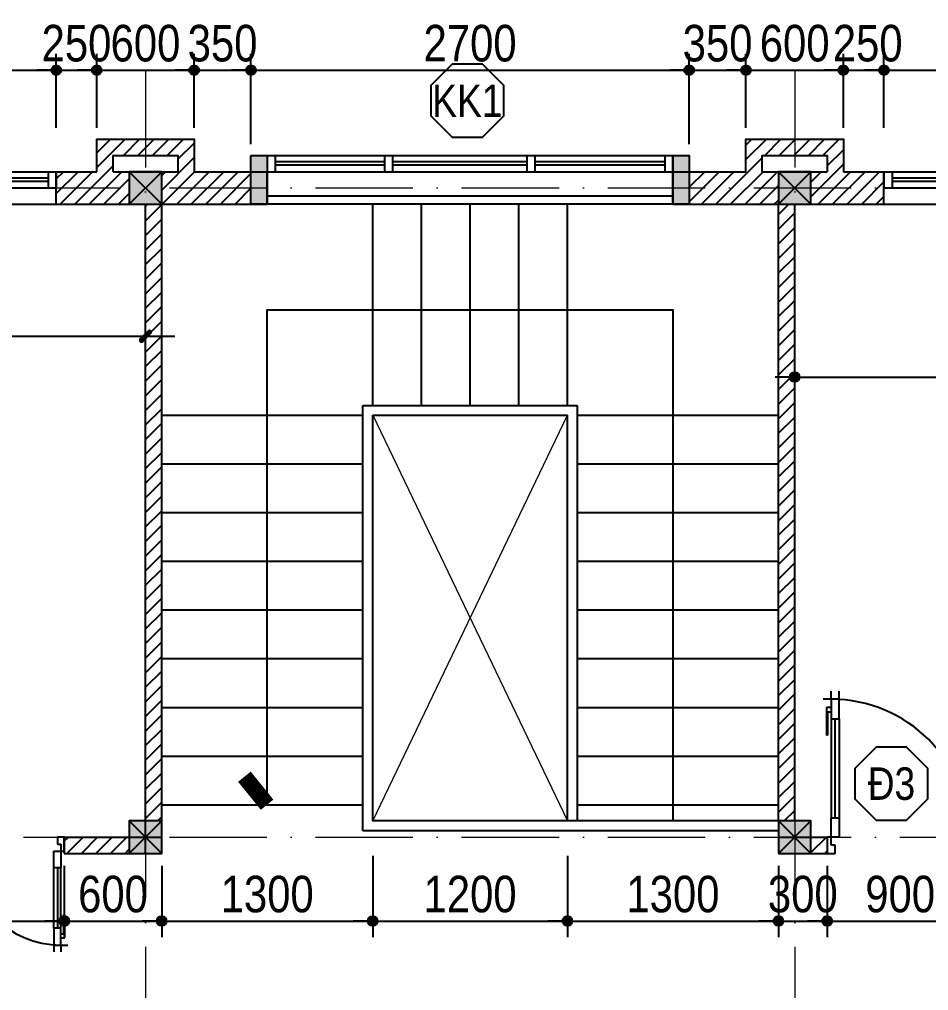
# Model space of a CAD drawing. Extents: x -1107188 to -523840, y 39692 to 514392.
# Drawn here: x -1045868 to -1040266, y 505407 to 511390 of the extents above; entities that cross this region are included whole.
import ezdxf
from ezdxf.enums import TextEntityAlignment as Align

# ---------------------------------------------------------------- set-up
doc = ezdxf.new("R2010")
doc.units = 0
doc.linetypes.add('ACAD_ISO10W100', pattern=[18, 12, -3, 0, -3])
doc.layers.get('0').update_dxf_attribs({"color": 255, "linetype": 'CONTINUOUS'})
doc.layers.get('DEFPOINTS').update_dxf_attribs({"linetype": 'CONTINUOUS'})
for name, color, linetype in [('009', 251, 'CONTINUOUS'), ('DIM', 1, 'CONTINUOUS'), ('DOOR', 20, 'CONTINUOUS'), ('MEDIUM', 2, 'CONTINUOUS'), ('TAGS', 60, 'CONTINUOUS'), ('TEXT', 7, 'CONTINUOUS'), ('TUONG', 131, 'CONTINUOUS'), ('WALL', 4, 'CONTINUOUS')]:
    doc.layers.add(name, color=color, linetype=linetype)
doc.layers.add('NET-THAY', color=2, linetype='CONTINUOUS', lineweight=13)
doc.layers.add('TRUC', color=24, linetype='CONTINUOUS', lineweight=0)
doc.styles.add('HEL-CONDENSE', font='')
doc.styles.add('KICHTHUOC', font='', dxfattribs={"width": 0.8})
doc.styles.add('VNI-HELVE-CONDENSEN', font='')
doc.styles.get('HEL-CONDENSE').set_extended_font_data('VNI-Helve-Condense')
doc.styles.get('KICHTHUOC').set_extended_font_data('VNI-Helve-Condense')
doc.styles.get('VNI-HELVE-CONDENSEN').set_extended_font_data('VNI-Helve-Condense')
doc.dimstyles.new('1-100', dxfattribs={"dimtxt": 200, "dimasz": 60, "dimexe": 0, "dimexo": 0, "dimgap": 70, "dimtad": 1, "dimtoh": 1, "dimdec": 0, "dimzin": 9, "dimdsep": 46, "dimtxsty": 'KICHTHUOC', "dimblk": 'KTHUOC', "dimcen": 15, "dimdle": 150, "dimclrd": 256, "dimclre": 256, "dimclrt": 7, "dimadec": 0, "dimazin": 0, "dimtfac": 1, "dimtdec": 0, "dimtix": 1, "dimtmove": 2, "dimatfit": 3, "dimfxl": 1, "dimtolj": 1, "dimtzin": 1, "dimarcsym": 0})
doc.dimstyles.new('D100', dxfattribs={"dimtxt": 225, "dimasz": 1.2, "dimexe": 100, "dimexo": 0, "dimgap": 50, "dimtad": 1, "dimdec": 0, "dimzin": 13, "dimdsep": 46, "dimtxsty": 'HEL-CONDENSE', "dimblk": 'D50', "dimcen": 0, "dimclrd": 1, "dimclre": 1, "dimclrt": 7, "dimadec": 0, "dimazin": 0, "dimtfac": 1, "dimtdec": 0, "dimtmove": 0, "dimatfit": 3, "dimldrblk": 'D50', "dimfxl": 1, "dimtolj": 1, "dimtzin": 13, "dimarcsym": 0})
pattern_1 = [(45, (-2362596.62, 165205.8), (-44.9012806, 44.9012806), [])]

# ---------------------------------------------------------------- blocks, each defined once
blk = doc.blocks.new('A$C599206DD')
at = {"layer": 'DOOR'}
for p, q in [((-931.7, 312.1), (-931.7, 412.1)), ((-931.7, 412.1), (-881.7, 412.1)), ((-881.7, 362.1), (-906.7, 362.1)), ((-906.7, 362.1), (-906.7, 312.1)), ((-881.7, 412.1), (-881.7, 362.1)), ((418.3, 412.1), (418.3, 362.1)), ((468.3, 412.1), (418.3, 412.1)), ((418.3, 362.1), (443.3, 362.1)), ((443.3, 362.1), (443.3, 312.1)), ((468.3, 312.1), (468.3, 412.1)), ((-906.7, 312.1), (-931.7, 312.1)), ((-856.7, 312.1), (-906.7, 312.1)), ((-906.7, 312.1), (-906.7, 192.1)), ((-856.7, 192.1), (-856.7, 312.1)), ((393.3, 192.1), (393.3, 312.1)), ((393.3, 312.1), (443.3, 312.1)), ((443.3, 312.1), (468.3, 312.1)), ((443.3, 312.1), (443.3, 192.1)), ((-906.7, 192.1), (-856.7, 192.1)), ((-906.7, -265.8), (-906.7, 192.1)), ((-881.7, 192.1), (-881.7, -242.9)), ((-856.7, -242.9), (-856.7, 192.1)), ((393.3, -242.9), (393.3, 192.1)), ((443.3, 192.1), (393.3, 192.1)), ((418.3, 192.1), (418.3, -242.9)), ((443.3, -265.8), (443.3, 192.1)), ((-935, -312), (-935, -142.4)), ((-929.3, -142.4), (-935, -142.4)), ((-929.3, -283.7), (-929.3, -142.4)), ((465.9, -283.7), (465.9, -142.4)), ((465.9, -142.4), (471.6, -142.4)), ((471.6, -312), (471.6, -142.4)), ((-906.7, -242.9), (-856.7, -242.9)), ((-906.7, -362.9), (-906.7, -242.9)), ((-856.7, -242.9), (-856.7, -362.9)), ((443.3, -242.9), (393.3, -242.9)), ((393.3, -242.9), (393.3, -362.9)), ((443.3, -362.9), (443.3, -242.9)), ((-906.7, -312), (-935, -312)), ((-906.7, -283.7), (-929.3, -283.7)), ((-906.7, -312), (-906.7, -283.7)), ((443.3, -312), (443.3, -283.7)), ((443.3, -283.7), (465.9, -283.7)), ((443.3, -312), (471.6, -312)), ((-906.7, -362.9), (-956.7, -362.9)), ((-906.7, -362.9), (-906.7, -412.9)), ((-856.7, -362.9), (-906.7, -362.9)), ((-856.7, -362.9), (-856.7, -412.9)), ((393.3, -362.9), (393.3, -412.9)), ((393.3, -362.9), (443.3, -362.9)), ((443.3, -362.9), (443.3, -412.9)), ((443.3, -362.9), (493.3, -362.9))]:
    blk.add_line(p, q, dxfattribs=at)
at = {"layer": 'DOOR', "color": 251}
for centre, start, end in [((-906.7, 312.1), 270, 0), ((443.3, 312.1), 180, 270)]:
    blk.add_arc(centre, 675, start, end, dxfattribs=at)
blk = doc.blocks.new('s11')
at = {"layer": 'DOOR'}
for p, q in [((0, 0), (0, -100)), ((1400, 0), (0, 0)), ((50, 0), (50, -100)), ((1350, 0), (1350, -100)), ((1400, 0), (1400, -100)), ((1400, -100), (0, -100))]:
    blk.add_line(p, q, dxfattribs=at)
at = {"layer": 'DOOR', "linetype": 'ByBlock', "lineweight": -2}
for p, q in [((675, -100), (675, 0)), ((725, -100), (725, 0))]:
    blk.add_line(p, q, dxfattribs=at)
at = {"layer": 'DOOR', "color": 251}
for p, q in [((50, -40), (675, -40)), ((725, -40), (1350, -40)), ((50, -60), (675, -60)), ((725, -60), (1350, -60))]:
    blk.add_line(p, q, dxfattribs=at)
blk = doc.blocks.new('A$C225A2996')
at = {"layer": 'WALL'}
blk.add_hatch(color=4, dxfattribs=at).paths.add_polyline_path([(531.4, 81.6), (731.4, 81.6), (731.4, 281.6), (531.4, 281.6)])
at = {"layer": 'WALL', "color": 4}
for p, q in [((531.4, 281.6), (731.4, 81.6)), ((531.4, 81.6), (731.4, 281.6))]:
    blk.add_line(p, q, dxfattribs=at)
blk.add_lwpolyline([(531.4, 81.6), (731.4, 81.6), (731.4, 281.6), (531.4, 281.6)], close=True, dxfattribs=at)
blk = doc.blocks.new('A$C6E0044D6')
at = {"layer": 'DOOR'}
for p, q in [((-25, 925), (-25, 975)), ((25, 925), (25, 975)), ((-25, 925), (-75, 925)), ((25, 925), (-25, 925)), ((-25, 925), (-25, 805)), ((25, 805), (25, 925)), ((-25, 874.1), (-53.3, 874.1)), ((-53.3, 874.1), (-53.3, 704.5)), ((-25, 845.9), (-47.6, 845.9)), ((-47.6, 845.9), (-47.6, 704.5)), ((-25, 874.1), (-25, 845.9)), ((-25, 827.9), (-25, 195)), ((-25, 805), (25, 805)), ((0, 195), (0, 805)), ((25, 805), (25, 195)), ((-47.6, 704.5), (-53.3, 704.5)), ((-25, 195), (25, 195)), ((-25, 75), (-25, 195)), ((25, 195), (25, 75)), ((-25, 75), (-50, 75)), ((-50, 75), (-50, -25)), ((-25, 25), (-25, 75)), ((25, 75), (-25, 75)), ((825, 25), (825, 75)), ((825, 75), (850, 75)), ((850, 75), (850, -25)), ((0, 25), (-25, 25)), ((0, -25), (0, 25)), ((800, -25), (800, 25)), ((800, 25), (825, 25)), ((-50, -25), (0, -25)), ((850, -25), (800, -25))]:
    blk.add_line(p, q, dxfattribs=at)
at = {"layer": 'DOOR', "color": 251}
blk.add_arc((-25, 75), 850, 0, 90, dxfattribs=at)
blk = doc.blocks.new('KH-CUADI')
at = {"layer": 'TAGS'}
blk.add_lwpolyline([(-124.3, 300), (-300, 124.3), (-300, -124.3), (-124.3, -300), (124.3, -300), (300, -124.3), (300, 124.3), (124.3, 300)], close=True, dxfattribs=at)
at = {"layer": 'TAGS', "style": 'VNI-HELVE-CONDENSEN'}
blk.add_attdef('D', text='', height=300, dxfattribs=at).set_placement((0, 0), align=Align.MIDDLE)
blk = doc.blocks.new('D50')
at = {"layer": 'DIM'}
blk.add_hatch(color=256, dxfattribs=at).paths.add_polyline_path([(25, 0, 1), (-25, 0, 1)])
blk.add_line((25, 0), (100, 0), dxfattribs=at)
blk.add_circle((0, 0), 25, dxfattribs=at)
blk = doc.blocks.new('*D490')
at = {"layer": 'DEFPOINTS', "color": 0, "linetype": 'Continuous', "transparency": 16777216}
for p in [(-1046791.4, 506174.5), (-1045591.4, 506174.5), (-1045591.4, 505835.3)]:
    blk.add_point(p, dxfattribs=at)
at = {"layer": 'DIM', "color": 1, "linetype": 'Continuous', "lineweight": -2, "transparency": 16777216}
for p, q in [((-1046791.4, 506174.5), (-1046791.4, 505735.3)), ((-1045591.4, 506174.5), (-1045591.4, 505735.3)), ((-1046790.2, 505835.3), (-1045592.6, 505835.3))]:
    blk.add_line(p, q, dxfattribs=at)
at = {"layer": 'DIM', "color": 1, "linetype": 'Continuous', "lineweight": -2, "transparency": 16777216, "xscale": 1.199999999999999, "yscale": 1.199999999999999, "zscale": 1.199999999999999, "rotation": 180}
blk.add_blockref('D50', (-1046791.4, 505835.3), dxfattribs=at)
at = {"layer": 'DIM', "color": 1, "linetype": 'Continuous', "lineweight": -2, "transparency": 16777216, "xscale": 1.199999999999999, "yscale": 1.199999999999999, "zscale": 1.199999999999999}
blk.add_blockref('D50', (-1045591.4, 505835.3), dxfattribs=at)
at = {"layer": 'DIM', "color": 7, "linetype": 'Continuous', "transparency": 16777216, "insert": (-1046191.4, 506000.2), "char_height": 225, "attachment_point": 5, "style": 'HEL-CONDENSE'}
blk.add_mtext('\\A1;1200', dxfattribs=at)
blk = doc.blocks.new('*D491')
at = {"layer": 'DEFPOINTS', "color": 0, "linetype": 'Continuous', "transparency": 16777216}
for p in [(-1045591.4, 506174.5), (-1044991.4, 506174.5), (-1044991.4, 505835.3)]:
    blk.add_point(p, dxfattribs=at)
at = {"layer": 'DIM', "color": 1, "linetype": 'Continuous', "lineweight": -2, "transparency": 16777216}
for p, q in [((-1045591.4, 506174.5), (-1045591.4, 505735.3)), ((-1044991.4, 506174.5), (-1044991.4, 505735.3)), ((-1045590.2, 505835.3), (-1044992.6, 505835.3))]:
    blk.add_line(p, q, dxfattribs=at)
at = {"layer": 'DIM', "color": 1, "linetype": 'Continuous', "lineweight": -2, "transparency": 16777216, "xscale": 1.199999999999999, "yscale": 1.199999999999999, "zscale": 1.199999999999999, "rotation": 180}
blk.add_blockref('D50', (-1045591.4, 505835.3), dxfattribs=at)
at = {"layer": 'DIM', "color": 1, "linetype": 'Continuous', "lineweight": -2, "transparency": 16777216, "xscale": 1.199999999999999, "yscale": 1.199999999999999, "zscale": 1.199999999999999}
blk.add_blockref('D50', (-1044991.4, 505835.3), dxfattribs=at)
at = {"layer": 'DIM', "color": 7, "linetype": 'Continuous', "transparency": 16777216, "insert": (-1045291.4, 506000.2), "char_height": 225, "attachment_point": 5, "style": 'HEL-CONDENSE'}
blk.add_mtext('\\A1;600', dxfattribs=at)
blk = doc.blocks.new('*D492')
at = {"layer": 'DEFPOINTS', "color": 0, "linetype": 'Continuous', "transparency": 16777216}
for p in [(-1043691.4, 506236.6), (-1044991.4, 506174.5), (-1043691.4, 505835.3)]:
    blk.add_point(p, dxfattribs=at)
at = {"layer": 'DIM', "color": 1, "linetype": 'Continuous', "lineweight": -2, "transparency": 16777216}
for p, q in [((-1043691.4, 506236.6), (-1043691.4, 505735.3)), ((-1044991.4, 506174.5), (-1044991.4, 505735.3)), ((-1044990.2, 505835.3), (-1043692.6, 505835.3))]:
    blk.add_line(p, q, dxfattribs=at)
at = {"layer": 'DIM', "color": 1, "linetype": 'Continuous', "lineweight": -2, "transparency": 16777216, "xscale": 1.199999999999999, "yscale": 1.199999999999999, "zscale": 1.199999999999999, "rotation": 180}
blk.add_blockref('D50', (-1044991.4, 505835.3), dxfattribs=at)
at = {"layer": 'DIM', "color": 1, "linetype": 'Continuous', "lineweight": -2, "transparency": 16777216, "xscale": 1.199999999999999, "yscale": 1.199999999999999, "zscale": 1.199999999999999}
blk.add_blockref('D50', (-1043691.4, 505835.3), dxfattribs=at)
at = {"layer": 'DIM', "color": 7, "linetype": 'Continuous', "transparency": 16777216, "insert": (-1044341.4, 506000.2), "char_height": 225, "attachment_point": 5, "style": 'HEL-CONDENSE'}
blk.add_mtext('\\A1;1300', dxfattribs=at)
blk = doc.blocks.new('*D493')
at = {"layer": 'DEFPOINTS', "color": 0, "linetype": 'Continuous', "transparency": 16777216}
for p in [(-1043691.4, 506236.6), (-1042491.4, 506236.6), (-1042491.4, 505835.3)]:
    blk.add_point(p, dxfattribs=at)
at = {"layer": 'DIM', "color": 1, "linetype": 'Continuous', "lineweight": -2, "transparency": 16777216}
for p, q in [((-1043691.4, 506236.6), (-1043691.4, 505735.3)), ((-1042491.4, 506236.6), (-1042491.4, 505735.3)), ((-1043690.2, 505835.3), (-1042492.6, 505835.3))]:
    blk.add_line(p, q, dxfattribs=at)
at = {"layer": 'DIM', "color": 1, "linetype": 'Continuous', "lineweight": -2, "transparency": 16777216, "xscale": 1.199999999999999, "yscale": 1.199999999999999, "zscale": 1.199999999999999, "rotation": 180}
blk.add_blockref('D50', (-1043691.4, 505835.3), dxfattribs=at)
at = {"layer": 'DIM', "color": 1, "linetype": 'Continuous', "lineweight": -2, "transparency": 16777216, "xscale": 1.199999999999999, "yscale": 1.199999999999999, "zscale": 1.199999999999999}
blk.add_blockref('D50', (-1042491.4, 505835.3), dxfattribs=at)
at = {"layer": 'DIM', "color": 7, "linetype": 'Continuous', "transparency": 16777216, "insert": (-1043091.4, 506000.2), "char_height": 225, "attachment_point": 5, "style": 'HEL-CONDENSE'}
blk.add_mtext('\\A1;1200', dxfattribs=at)
blk = doc.blocks.new('*D494')
at = {"layer": 'DEFPOINTS', "color": 0, "linetype": 'Continuous', "transparency": 16777216}
for p in [(-1042491.4, 506236.6), (-1041191.4, 506174.5), (-1041191.4, 505835.3)]:
    blk.add_point(p, dxfattribs=at)
at = {"layer": 'DIM', "color": 1, "linetype": 'Continuous', "lineweight": -2, "transparency": 16777216}
for p, q in [((-1042491.4, 506236.6), (-1042491.4, 505735.3)), ((-1041191.4, 506174.5), (-1041191.4, 505735.3)), ((-1042490.2, 505835.3), (-1041192.6, 505835.3))]:
    blk.add_line(p, q, dxfattribs=at)
at = {"layer": 'DIM', "color": 1, "linetype": 'Continuous', "lineweight": -2, "transparency": 16777216, "xscale": 1.199999999999999, "yscale": 1.199999999999999, "zscale": 1.199999999999999, "rotation": 180}
blk.add_blockref('D50', (-1042491.4, 505835.3), dxfattribs=at)
at = {"layer": 'DIM', "color": 1, "linetype": 'Continuous', "lineweight": -2, "transparency": 16777216, "xscale": 1.199999999999999, "yscale": 1.199999999999999, "zscale": 1.199999999999999}
blk.add_blockref('D50', (-1041191.4, 505835.3), dxfattribs=at)
at = {"layer": 'DIM', "color": 7, "linetype": 'Continuous', "transparency": 16777216, "insert": (-1041841.4, 506000.2), "char_height": 225, "attachment_point": 5, "style": 'HEL-CONDENSE'}
blk.add_mtext('\\A1;1300', dxfattribs=at)
blk = doc.blocks.new('*D495')
at = {"layer": 'DEFPOINTS', "color": 0, "linetype": 'Continuous', "transparency": 16777216}
for p in [(-1041191.4, 506174.5), (-1040891.4, 506174.5), (-1040891.4, 505835.3)]:
    blk.add_point(p, dxfattribs=at)
at = {"layer": 'DIM', "color": 1, "linetype": 'Continuous', "lineweight": -2, "transparency": 16777216}
for p, q in [((-1041191.4, 506174.5), (-1041191.4, 505735.3)), ((-1040891.4, 506174.5), (-1040891.4, 505735.3)), ((-1041190.2, 505835.3), (-1040892.6, 505835.3))]:
    blk.add_line(p, q, dxfattribs=at)
at = {"layer": 'DIM', "color": 1, "linetype": 'Continuous', "lineweight": -2, "transparency": 16777216, "xscale": 1.199999999999999, "yscale": 1.199999999999999, "zscale": 1.199999999999999, "rotation": 180}
blk.add_blockref('D50', (-1041191.4, 505835.3), dxfattribs=at)
at = {"layer": 'DIM', "color": 1, "linetype": 'Continuous', "lineweight": -2, "transparency": 16777216, "xscale": 1.199999999999999, "yscale": 1.199999999999999, "zscale": 1.199999999999999}
blk.add_blockref('D50', (-1040891.4, 505835.3), dxfattribs=at)
at = {"layer": 'DIM', "color": 7, "linetype": 'Continuous', "transparency": 16777216, "insert": (-1041041.4, 506000.2), "char_height": 225, "attachment_point": 5, "style": 'HEL-CONDENSE'}
blk.add_mtext('\\A1;300', dxfattribs=at)
blk = doc.blocks.new('*D496')
at = {"layer": 'DEFPOINTS', "color": 0, "linetype": 'Continuous', "transparency": 16777216}
for p in [(-1040891.4, 506174.5), (-1039991.4, 506174.5), (-1039991.4, 505835.3)]:
    blk.add_point(p, dxfattribs=at)
at = {"layer": 'DIM', "color": 1, "linetype": 'Continuous', "lineweight": -2, "transparency": 16777216}
for p, q in [((-1040891.4, 506174.5), (-1040891.4, 505735.3)), ((-1039991.4, 506174.5), (-1039991.4, 505735.3)), ((-1040890.2, 505835.3), (-1039992.6, 505835.3))]:
    blk.add_line(p, q, dxfattribs=at)
at = {"layer": 'DIM', "color": 1, "linetype": 'Continuous', "lineweight": -2, "transparency": 16777216, "xscale": 1.199999999999999, "yscale": 1.199999999999999, "zscale": 1.199999999999999, "rotation": 180}
blk.add_blockref('D50', (-1040891.4, 505835.3), dxfattribs=at)
at = {"layer": 'DIM', "color": 1, "linetype": 'Continuous', "lineweight": -2, "transparency": 16777216, "xscale": 1.199999999999999, "yscale": 1.199999999999999, "zscale": 1.199999999999999}
blk.add_blockref('D50', (-1039991.4, 505835.3), dxfattribs=at)
at = {"layer": 'DIM', "color": 7, "linetype": 'Continuous', "transparency": 16777216, "insert": (-1040441.4, 506000.2), "char_height": 225, "attachment_point": 5, "style": 'HEL-CONDENSE'}
blk.add_mtext('\\A1;900', dxfattribs=at)
blk = doc.blocks.new('*D532')
at = {"layer": 'DEFPOINTS', "color": 0, "transparency": 16777216}
for p in [(-1044791.4, 511077.7), (-1045391.4, 510722.4), (-1044791.4, 510722.4)]:
    blk.add_point(p, dxfattribs=at)
at = {"layer": 'DIM', "color": 1, "lineweight": -2, "transparency": 16777216}
for p, q in [((-1045391.4, 510722.4), (-1045391.4, 511177.7)), ((-1044791.4, 510722.4), (-1044791.4, 511177.7)), ((-1045390.2, 511077.7), (-1044792.6, 511077.7))]:
    blk.add_line(p, q, dxfattribs=at)
at = {"layer": 'DIM', "color": 1, "lineweight": -2, "transparency": 16777216, "xscale": 1.199999999999999, "yscale": 1.199999999999999, "zscale": 1.199999999999999, "rotation": 180}
blk.add_blockref('D50', (-1045391.4, 511077.7), dxfattribs=at)
at = {"layer": 'DIM', "color": 1, "lineweight": -2, "transparency": 16777216, "xscale": 1.199999999999999, "yscale": 1.199999999999999, "zscale": 1.199999999999999}
blk.add_blockref('D50', (-1044791.4, 511077.7), dxfattribs=at)
at = {"layer": 'DIM', "color": 7, "transparency": 16777216, "insert": (-1045091.4, 511242.6), "char_height": 225, "attachment_point": 5, "style": 'HEL-CONDENSE'}
blk.add_mtext('\\A1;600', dxfattribs=at)
blk = doc.blocks.new('*D533')
at = {"layer": 'DEFPOINTS', "color": 0, "transparency": 16777216}
for p in [(-1044441.4, 511077.7), (-1044791.4, 510722.4), (-1044441.4, 510622.4)]:
    blk.add_point(p, dxfattribs=at)
at = {"layer": 'DIM', "color": 1, "lineweight": -2, "transparency": 16777216}
for p, q in [((-1044791.4, 510722.4), (-1044791.4, 511177.7)), ((-1044441.4, 510622.4), (-1044441.4, 511177.7)), ((-1044790.2, 511077.7), (-1044442.6, 511077.7))]:
    blk.add_line(p, q, dxfattribs=at)
at = {"layer": 'DIM', "color": 1, "lineweight": -2, "transparency": 16777216, "xscale": 1.199999999999999, "yscale": 1.199999999999999, "zscale": 1.199999999999999, "rotation": 180}
blk.add_blockref('D50', (-1044791.4, 511077.7), dxfattribs=at)
at = {"layer": 'DIM', "color": 1, "lineweight": -2, "transparency": 16777216, "xscale": 1.199999999999999, "yscale": 1.199999999999999, "zscale": 1.199999999999999}
blk.add_blockref('D50', (-1044441.4, 511077.7), dxfattribs=at)
at = {"layer": 'DIM', "color": 7, "transparency": 16777216, "insert": (-1044616.4, 511242.6), "char_height": 225, "attachment_point": 5, "style": 'HEL-CONDENSE'}
blk.add_mtext('\\A1;350', dxfattribs=at)
blk = doc.blocks.new('*D534')
at = {"layer": 'DEFPOINTS', "color": 0, "transparency": 16777216}
for p in [(-1041741.4, 511077.7), (-1044441.4, 510622.4), (-1041741.4, 510622.4)]:
    blk.add_point(p, dxfattribs=at)
at = {"layer": 'DIM', "color": 1, "lineweight": -2, "transparency": 16777216}
for p, q in [((-1044441.4, 510622.4), (-1044441.4, 511177.7)), ((-1041741.4, 510622.4), (-1041741.4, 511177.7)), ((-1044440.2, 511077.7), (-1041742.6, 511077.7))]:
    blk.add_line(p, q, dxfattribs=at)
at = {"layer": 'DIM', "color": 1, "lineweight": -2, "transparency": 16777216, "xscale": 1.199999999999999, "yscale": 1.199999999999999, "zscale": 1.199999999999999, "rotation": 180}
blk.add_blockref('D50', (-1044441.4, 511077.7), dxfattribs=at)
at = {"layer": 'DIM', "color": 1, "lineweight": -2, "transparency": 16777216, "xscale": 1.199999999999999, "yscale": 1.199999999999999, "zscale": 1.199999999999999}
blk.add_blockref('D50', (-1041741.4, 511077.7), dxfattribs=at)
at = {"layer": 'DIM', "color": 7, "transparency": 16777216, "insert": (-1043091.4, 511242.6), "char_height": 225, "attachment_point": 5, "style": 'HEL-CONDENSE'}
blk.add_mtext('\\A1;2700', dxfattribs=at)
blk = doc.blocks.new('*D535')
at = {"layer": 'DEFPOINTS', "color": 0, "transparency": 16777216}
for p in [(-1041391.4, 511077.7), (-1041391.4, 510722.4), (-1041741.4, 510622.4)]:
    blk.add_point(p, dxfattribs=at)
at = {"layer": 'DIM', "color": 1, "lineweight": -2, "transparency": 16777216}
for p, q in [((-1041741.4, 510622.4), (-1041741.4, 511177.7)), ((-1041391.4, 510722.4), (-1041391.4, 511177.7)), ((-1041740.2, 511077.7), (-1041392.6, 511077.7))]:
    blk.add_line(p, q, dxfattribs=at)
at = {"layer": 'DIM', "color": 1, "lineweight": -2, "transparency": 16777216, "xscale": 1.199999999999999, "yscale": 1.199999999999999, "zscale": 1.199999999999999, "rotation": 180}
blk.add_blockref('D50', (-1041741.4, 511077.7), dxfattribs=at)
at = {"layer": 'DIM', "color": 1, "lineweight": -2, "transparency": 16777216, "xscale": 1.199999999999999, "yscale": 1.199999999999999, "zscale": 1.199999999999999}
blk.add_blockref('D50', (-1041391.4, 511077.7), dxfattribs=at)
at = {"layer": 'DIM', "color": 7, "transparency": 16777216, "insert": (-1041566.4, 511242.6), "char_height": 225, "attachment_point": 5, "style": 'HEL-CONDENSE'}
blk.add_mtext('\\A1;350', dxfattribs=at)
blk = doc.blocks.new('*D536')
at = {"layer": 'DEFPOINTS', "color": 0, "transparency": 16777216}
for p in [(-1040791.4, 511077.7), (-1041391.4, 510722.4), (-1040791.4, 510722.4)]:
    blk.add_point(p, dxfattribs=at)
at = {"layer": 'DIM', "color": 1, "lineweight": -2, "transparency": 16777216}
for p, q in [((-1041391.4, 510722.4), (-1041391.4, 511177.7)), ((-1040791.4, 510722.4), (-1040791.4, 511177.7)), ((-1041390.2, 511077.7), (-1040792.6, 511077.7))]:
    blk.add_line(p, q, dxfattribs=at)
at = {"layer": 'DIM', "color": 1, "lineweight": -2, "transparency": 16777216, "xscale": 1.199999999999999, "yscale": 1.199999999999999, "zscale": 1.199999999999999, "rotation": 180}
blk.add_blockref('D50', (-1041391.4, 511077.7), dxfattribs=at)
at = {"layer": 'DIM', "color": 1, "lineweight": -2, "transparency": 16777216, "xscale": 1.199999999999999, "yscale": 1.199999999999999, "zscale": 1.199999999999999}
blk.add_blockref('D50', (-1040791.4, 511077.7), dxfattribs=at)
at = {"layer": 'DIM', "color": 7, "transparency": 16777216, "insert": (-1041091.4, 511242.6), "char_height": 225, "attachment_point": 5, "style": 'HEL-CONDENSE'}
blk.add_mtext('\\A1;600', dxfattribs=at)
blk = doc.blocks.new('*D537')
at = {"layer": 'DEFPOINTS', "color": 0, "transparency": 16777216}
for p in [(-1040541.4, 511077.7), (-1040791.4, 510722.4), (-1040541.4, 510722.4)]:
    blk.add_point(p, dxfattribs=at)
at = {"layer": 'DIM', "color": 1, "lineweight": -2, "transparency": 16777216}
for p, q in [((-1040791.4, 510722.4), (-1040791.4, 511177.7)), ((-1040541.4, 510722.4), (-1040541.4, 511177.7)), ((-1040790.2, 511077.7), (-1040542.6, 511077.7))]:
    blk.add_line(p, q, dxfattribs=at)
at = {"layer": 'DIM', "color": 1, "lineweight": -2, "transparency": 16777216, "xscale": 1.199999999999999, "yscale": 1.199999999999999, "zscale": 1.199999999999999, "rotation": 180}
blk.add_blockref('D50', (-1040791.4, 511077.7), dxfattribs=at)
at = {"layer": 'DIM', "color": 1, "lineweight": -2, "transparency": 16777216, "xscale": 1.199999999999999, "yscale": 1.199999999999999, "zscale": 1.199999999999999}
blk.add_blockref('D50', (-1040541.4, 511077.7), dxfattribs=at)
at = {"layer": 'DIM', "color": 7, "transparency": 16777216, "insert": (-1040641.4, 511242.6), "char_height": 225, "attachment_point": 5, "style": 'HEL-CONDENSE'}
blk.add_mtext('\\A1;250', dxfattribs=at)
blk = doc.blocks.new('*D551')
at = {"layer": 'DEFPOINTS', "color": 0, "transparency": 16777216}
for p in [(-1045641.4, 511077.7), (-1047041.4, 510722.4), (-1045641.4, 510722.4)]:
    blk.add_point(p, dxfattribs=at)
at = {"layer": 'DIM', "color": 1, "lineweight": -2, "transparency": 16777216}
for p, q in [((-1047041.4, 510722.4), (-1047041.4, 511177.7)), ((-1045641.4, 510722.4), (-1045641.4, 511177.7)), ((-1047040.2, 511077.7), (-1045642.6, 511077.7))]:
    blk.add_line(p, q, dxfattribs=at)
at = {"layer": 'DIM', "color": 1, "lineweight": -2, "transparency": 16777216, "xscale": 1.199999999999999, "yscale": 1.199999999999999, "zscale": 1.199999999999999, "rotation": 180}
blk.add_blockref('D50', (-1047041.4, 511077.7), dxfattribs=at)
at = {"layer": 'DIM', "color": 1, "lineweight": -2, "transparency": 16777216, "xscale": 1.199999999999999, "yscale": 1.199999999999999, "zscale": 1.199999999999999}
blk.add_blockref('D50', (-1045641.4, 511077.7), dxfattribs=at)
at = {"layer": 'DIM', "color": 7, "transparency": 16777216, "insert": (-1046341.4, 511242.6), "char_height": 225, "attachment_point": 5, "style": 'HEL-CONDENSE'}
blk.add_mtext('\\A1;1400', dxfattribs=at)
blk = doc.blocks.new('*D552')
at = {"layer": 'DEFPOINTS', "color": 0, "transparency": 16777216}
for p in [(-1045391.4, 511077.7), (-1045641.4, 510785.5), (-1045391.4, 510722.4)]:
    blk.add_point(p, dxfattribs=at)
at = {"layer": 'DIM', "color": 1, "lineweight": -2, "transparency": 16777216}
for p, q in [((-1045641.4, 510785.5), (-1045641.4, 511177.7)), ((-1045391.4, 510722.4), (-1045391.4, 511177.7)), ((-1045640.2, 511077.7), (-1045392.6, 511077.7))]:
    blk.add_line(p, q, dxfattribs=at)
at = {"layer": 'DIM', "color": 1, "lineweight": -2, "transparency": 16777216, "xscale": 1.199999999999999, "yscale": 1.199999999999999, "zscale": 1.199999999999999, "rotation": 180}
blk.add_blockref('D50', (-1045641.4, 511077.7), dxfattribs=at)
at = {"layer": 'DIM', "color": 1, "lineweight": -2, "transparency": 16777216, "xscale": 1.199999999999999, "yscale": 1.199999999999999, "zscale": 1.199999999999999}
blk.add_blockref('D50', (-1045391.4, 511077.7), dxfattribs=at)
at = {"layer": 'DIM', "color": 7, "transparency": 16777216, "insert": (-1045516.4, 511242.6), "char_height": 225, "attachment_point": 5, "style": 'HEL-CONDENSE'}
blk.add_mtext('\\A1;250', dxfattribs=at)
blk = doc.blocks.new('*D557')
at = {"layer": 'DEFPOINTS', "color": 0, "transparency": 16777216}
for p in [(-1039141.4, 511077.7), (-1040541.4, 510722.4), (-1039141.4, 510722.4)]:
    blk.add_point(p, dxfattribs=at)
at = {"layer": 'DIM', "color": 1, "lineweight": -2, "transparency": 16777216}
for p, q in [((-1040541.4, 510722.4), (-1040541.4, 511177.7)), ((-1039141.4, 510722.4), (-1039141.4, 511177.7)), ((-1040540.2, 511077.7), (-1039142.6, 511077.7))]:
    blk.add_line(p, q, dxfattribs=at)
at = {"layer": 'DIM', "color": 1, "lineweight": -2, "transparency": 16777216, "xscale": 1.199999999999999, "yscale": 1.199999999999999, "zscale": 1.199999999999999, "rotation": 180}
blk.add_blockref('D50', (-1040541.4, 511077.7), dxfattribs=at)
at = {"layer": 'DIM', "color": 1, "lineweight": -2, "transparency": 16777216, "xscale": 1.199999999999999, "yscale": 1.199999999999999, "zscale": 1.199999999999999}
blk.add_blockref('D50', (-1039141.4, 511077.7), dxfattribs=at)
at = {"layer": 'DIM', "color": 7, "transparency": 16777216, "insert": (-1039841.4, 511242.6), "char_height": 225, "attachment_point": 5, "style": 'HEL-CONDENSE'}
blk.add_mtext('\\A1;1400', dxfattribs=at)
blk = doc.blocks.new('*D572')
at = {"layer": 'DEFPOINTS', "color": 0, "transparency": 16777216}
for p in [(-1035691.4, 509187), (-1041091.4, 509071.2), (-1035691.4, 509071.2)]:
    blk.add_point(p, dxfattribs=at)
at = {"layer": 'DIM', "color": 1, "lineweight": -2, "transparency": 16777216}
for p, q in [((-1041091.4, 509071.2), (-1041091.4, 509287)), ((-1035691.4, 509071.2), (-1035691.4, 509287)), ((-1041090.2, 509187), (-1035692.6, 509187))]:
    blk.add_line(p, q, dxfattribs=at)
at = {"layer": 'DIM', "color": 1, "lineweight": -2, "transparency": 16777216, "xscale": 1.199999999999999, "yscale": 1.199999999999999, "zscale": 1.199999999999999, "rotation": 180}
blk.add_blockref('D50', (-1041091.4, 509187), dxfattribs=at)
at = {"layer": 'DIM', "color": 1, "lineweight": -2, "transparency": 16777216, "xscale": 1.199999999999999, "yscale": 1.199999999999999, "zscale": 1.199999999999999}
blk.add_blockref('D50', (-1035691.4, 509187), dxfattribs=at)
at = {"layer": 'DIM', "color": 7, "transparency": 16777216, "insert": (-1038391.4, 509351.9), "char_height": 225, "attachment_point": 5, "style": 'HEL-CONDENSE'}
blk.add_mtext('\\A1;5400', dxfattribs=at)
blk = doc.blocks.new('KTHUOC')
at = {"ltscale": 50}
h = blk.add_hatch(color=256, dxfattribs=at)
edge = h.paths.add_edge_path()
edge.add_line((0.283, 0.53), (-0.53, -0.283))
edge.add_arc((-0.407, -0.407), 0.175, 135, 225)
edge.add_arc((-0.407, -0.407), 0.175, 225, 315)
edge.add_line((-0.283, -0.53), (0.53, 0.283))
edge.add_arc((0.407, 0.407), 0.175, 315, 405)
edge.add_arc((0.407, 0.407), 0.175, 45, 135)
for p, q in [((0, -2), (0, 2)), ((-3, 0), (3, 0))]:
    blk.add_line(p, q)
blk.add_lwpolyline([(0.283, 0.53), (-0.53, -0.283, 0.414214), (-0.53, -0.53), (-0.53, -0.53, 0.414214), (-0.283, -0.53), (0.53, 0.283, 0.414214), (0.53, 0.53), (0.53, 0.53, 0.414214)], format="xyb", close=True)
blk = doc.blocks.new('*D562')
at = {"layer": '009', "lineweight": -2, "transparency": 16777216}
blk.add_line((-1050531.4, 509438.4), (-1045151.4, 509438.4), dxfattribs=at)
at = {"layer": 'DEFPOINTS', "color": 0, "transparency": 16777216}
for p in [(-1050591.4, 509438.4), (-1045091.4, 509438.4), (-1045091.4, 509438.4)]:
    blk.add_point(p, dxfattribs=at)
at = {"layer": '009', "lineweight": -2, "transparency": 16777216, "xscale": 60, "yscale": 60, "zscale": 60, "rotation": 180}
blk.add_blockref('KTHUOC', (-1050591.4, 509438.4), dxfattribs=at)
at = {"layer": '009', "lineweight": -2, "transparency": 16777216, "xscale": 60, "yscale": 60, "zscale": 60}
blk.add_blockref('KTHUOC', (-1045091.4, 509438.4), dxfattribs=at)
at = {"layer": '009', "color": 7, "transparency": 16777216, "insert": (-1047841.4, 509610.6), "char_height": 200, "attachment_point": 5, "style": 'KICHTHUOC'}
blk.add_mtext('\\A1;5500', dxfattribs=at)

msp = doc.modelspace()

# ---------------------------------------------------------------- hatches: boundary and pattern name
at = {"layer": '009'}
h = msp.add_hatch(dxfattribs=at)
h.set_pattern_fill('ANSI31', color=256, scale=20, style=0)
h.set_pattern_definition(pattern_1)
h.paths.add_polyline_path([(-1046791.449, 506351.964), (-1050491.449, 506351.964), (-1050491.449, 506251.964), (-1046791.449, 506251.964)])
h.paths.add_polyline_path([(-1047041.449, 510451.964), (-1047291.449, 510451.964), (-1047291.449, 510651.964), (-1047891.449, 510651.964), (-1047891.449, 510451.964), (-1048391.449, 510451.964), (-1048391.449, 510251.964), (-1047041.449, 510251.964)])
h.paths.add_polyline_path([(-1047791.449, 510451.964), (-1047791.449, 510551.964), (-1047391.449, 510551.964), (-1047391.449, 510451.964)], flags=17)
h.paths.add_polyline_path([(-1045191.449, 510451.964), (-1045291.449, 510451.964), (-1045291.449, 510551.964), (-1044891.449, 510551.964), (-1044891.449, 510451.964), (-1044991.449, 510451.964), (-1044991.449, 510251.964), (-1044441.449, 510251.964), (-1044441.449, 510451.964), (-1044791.449, 510451.964), (-1044791.449, 510651.964), (-1045391.449, 510651.964), (-1045391.449, 510451.964), (-1045641.449, 510451.964), (-1045641.449, 510251.964), (-1045191.449, 510251.964)])
h.paths.add_polyline_path([(-1044991.449, 510251.964), (-1045091.449, 510251.964), (-1045091.449, 506451.964), (-1044991.449, 506451.964)])
h = msp.add_hatch(dxfattribs=at)
h.set_pattern_fill('ANSI31', color=256, scale=20, style=0)
h.set_pattern_definition(pattern_1)
h.paths.add_polyline_path([(-1041391.449, 510451.964), (-1041741.449, 510451.964), (-1041741.449, 510251.964), (-1041191.449, 510251.964), (-1041191.449, 510451.964), (-1041291.449, 510451.964), (-1041291.449, 510551.964), (-1040891.449, 510551.964), (-1040891.449, 510451.964), (-1040991.449, 510451.964), (-1040991.449, 510251.964), (-1040541.449, 510251.964), (-1040541.449, 510451.964), (-1040791.449, 510451.964), (-1040791.449, 510651.964), (-1041391.449, 510651.964)])
h.paths.add_polyline_path([(-1041091.449, 510251.964), (-1041191.449, 510251.964), (-1041191.449, 506451.964), (-1041091.449, 506451.964)])
h.paths.add_polyline_path([(-1037791.449, 510251.964), (-1037791.449, 510451.964), (-1038291.449, 510451.964), (-1038291.449, 510651.964), (-1038891.449, 510651.964), (-1038891.449, 510451.964), (-1039141.449, 510451.964), (-1039141.449, 510251.964)])
h.paths.add_polyline_path([(-1038791.449, 510451.964), (-1038391.449, 510451.964), (-1038391.449, 510551.964), (-1038791.449, 510551.964)], flags=17)
h.paths.add_polyline_path([(-1035691.449, 510251.964), (-1035691.449, 510451.964), (-1035791.449, 510451.964), (-1035791.449, 510551.964), (-1035391.449, 510551.964), (-1035391.449, 510451.964), (-1035491.449, 510451.964), (-1035491.449, 510251.964), (-1034791.449, 510251.964), (-1034791.449, 510451.964), (-1035291.449, 510451.964), (-1035291.449, 510651.964), (-1035891.449, 510651.964), (-1035891.449, 510451.964), (-1036391.449, 510451.964), (-1036391.449, 510251.964)])
h.paths.add_polyline_path([(-1035591.449, 510251.964), (-1035691.449, 510251.964), (-1035691.449, 506451.964), (-1035591.449, 506451.964)])
h.paths.add_polyline_path([(-1039991.449, 506351.964), (-1039991.449, 506251.964), (-1035691.449, 506251.964), (-1035691.449, 506351.964)])
h.paths.add_polyline_path([(-1037291.449, 504451.964), (-1037291.449, 504351.964), (-1035691.449, 504351.964), (-1035691.449, 504451.964)])
h.paths.add_polyline_path([(-1040991.449, 506351.964), (-1040991.449, 506251.964), (-1040891.449, 506251.964), (-1040891.449, 506351.964)])
h.paths.add_polyline_path([(-1036385.378, 506036.614), (-1036385.378, 506567.314), (-1036043.078, 506567.314), (-1036043.078, 506036.614)], flags=9)
h.paths.add_polyline_path([(-1036385.378, 504136.614), (-1036385.378, 504667.314), (-1036043.078, 504667.314), (-1036043.078, 504136.614)], flags=9)
h = msp.add_hatch(dxfattribs=at)
h.set_pattern_fill('ANSI31', color=256, scale=20, style=0)
h.set_pattern_definition(pattern_1)
h.paths.add_polyline_path([(-1044991.449, 504251.964), (-1045091.449, 504251.964), (-1045091.449, 500451.964), (-1044991.449, 500451.964)])
h.paths.add_polyline_path([(-1044491.449, 500351.964), (-1044491.449, 500451.964), (-1044991.449, 500451.964), (-1044991.449, 500251.964), (-1044491.449, 500251.964)])
h.paths.add_polyline_path([(-1045191.449, 500451.964), (-1045741.449, 500451.964), (-1045741.449, 500251.964), (-1045591.449, 500251.964), (-1045591.449, 500051.964), (-1044991.449, 500051.964), (-1044991.449, 500251.964), (-1045091.449, 500251.964), (-1045091.449, 500151.964), (-1045491.449, 500151.964), (-1045491.449, 500251.964), (-1045191.449, 500251.964)])
h.paths.add_polyline_path([(-1041191.449, 500451.964), (-1041691.449, 500451.964), (-1041691.449, 500251.964), (-1041191.449, 500251.964)])
h.paths.add_polyline_path([(-1040441.449, 500451.964), (-1040991.449, 500451.964), (-1040991.449, 500251.964), (-1040691.449, 500251.964), (-1040691.449, 500151.964), (-1041091.449, 500151.964), (-1041091.449, 500251.964), (-1041191.449, 500251.964), (-1041191.449, 500051.964), (-1040591.449, 500051.964), (-1040591.449, 500251.964), (-1040441.449, 500251.964)])
h.paths.add_polyline_path([(-1041091.449, 504251.964), (-1041191.449, 504251.964), (-1041191.449, 500451.964), (-1041091.449, 500451.964)])
h.paths.add_polyline_path([(-1038291.449, 504351.964), (-1038191.449, 504351.964), (-1038191.449, 504451.964), (-1039991.449, 504451.964), (-1039991.449, 504351.964), (-1038391.449, 504351.964), (-1038391.449, 500451.964), (-1039041.449, 500451.964), (-1039041.449, 500251.964), (-1038891.449, 500251.964), (-1038891.449, 500051.964), (-1038291.449, 500051.964), (-1038291.449, 500251.964), (-1037791.449, 500251.964), (-1037791.449, 500451.964), (-1038291.449, 500451.964)])
h.paths.add_polyline_path([(-1038391.449, 500251.964), (-1038391.449, 500151.964), (-1038791.449, 500151.964), (-1038791.449, 500251.964)], flags=17)
h.paths.add_polyline_path([(-1045191.449, 506351.964), (-1045591.449, 506351.964), (-1045591.449, 506266.249), (-1045591.449, 506251.964), (-1045191.449, 506251.964)])
at = {"layer": 'TUONG'}
for points in [[(-1044441.449, 510551.964), (-1044341.449, 510551.964), (-1044341.449, 510251.964), (-1044441.449, 510251.964)], [(-1041841.449, 510551.964), (-1041741.449, 510551.964), (-1041741.449, 510251.964), (-1041841.449, 510251.964)]]:
    msp.add_hatch(color=256, dxfattribs=at).paths.add_polyline_path(points)

# ---------------------------------------------------------------- linework, layer by layer
at = {"layer": 'DOOR'}
for p, q in [((-1044341.449, 510551.964), (-1044341.449, 510451.964)), ((-1044341.449, 510551.964), (-1041841.449, 510551.964)), ((-1044291.449, 510551.964), (-1044291.449, 510451.964)), ((-1042741.449, 510551.964), (-1042741.449, 510451.964)), ((-1042691.449, 510551.964), (-1042691.449, 510451.964)), ((-1041891.449, 510551.964), (-1041891.449, 510451.964)), ((-1041841.449, 510551.964), (-1041841.449, 510451.964)), ((-1044341.449, 510451.964), (-1041841.449, 510451.964))]:
    msp.add_line(p, q, dxfattribs=at)
at = {"layer": 'DOOR', "color": 251}
for p, q in [((-1043616.449, 510511.964), (-1044291.449, 510511.964)), ((-1042741.449, 510511.964), (-1043566.449, 510511.964)), ((-1041891.449, 510511.964), (-1042691.449, 510511.964)), ((-1043616.449, 510491.964), (-1044291.449, 510491.964)), ((-1042741.449, 510491.964), (-1043566.449, 510491.964)), ((-1041891.449, 510491.964), (-1042691.449, 510491.964))]:
    msp.add_line(p, q, dxfattribs=at)
at = {"layer": 'DOOR', "linetype": 'ByBlock', "lineweight": -2}
for p, q in [((-1043616.449, 510451.964), (-1043616.449, 510551.964)), ((-1043566.449, 510451.964), (-1043566.449, 510551.964))]:
    msp.add_line(p, q, dxfattribs=at)
at = {"layer": 'MEDIUM'}
for p, q in [((-1047041.449, 510251.964), (-1045641.449, 510251.964)), ((-1040541.449, 510251.964), (-1039141.449, 510251.964))]:
    msp.add_line(p, q, dxfattribs=at)
at = {"layer": 'NET-THAY', "linetype": 'ByBlock', "lineweight": -2}
for p, q in [((-1043691.449, 509011.964), (-1043691.449, 510251.964)), ((-1043391.449, 509011.964), (-1043391.449, 510251.964)), ((-1043091.449, 509011.964), (-1043091.449, 510251.964)), ((-1043091.449, 509011.964), (-1043091.449, 510251.964)), ((-1042791.449, 509011.964), (-1042791.449, 510251.964)), ((-1042491.449, 509011.964), (-1042491.449, 510251.964)), ((-1043751.449, 509011.964), (-1042431.449, 509011.964)), ((-1043751.449, 506391.964), (-1043751.449, 509011.964)), ((-1043751.449, 509011.964), (-1043751.449, 509011.964)), ((-1042431.449, 509011.964), (-1042431.449, 506451.964)), ((-1044991.449, 508951.964), (-1043751.449, 508951.964)), ((-1043691.449, 508951.964), (-1042491.449, 508951.964)), ((-1042431.449, 508951.964), (-1041191.449, 508951.964)), ((-1044991.449, 508651.964), (-1043751.449, 508651.964)), ((-1042431.449, 508651.964), (-1041191.449, 508651.964)), ((-1044991.449, 508351.964), (-1043751.449, 508351.964)), ((-1042431.449, 508351.964), (-1041191.449, 508351.964)), ((-1044991.449, 508051.964), (-1043751.449, 508051.964)), ((-1042431.449, 508051.964), (-1041191.449, 508051.964)), ((-1044991.449, 507751.964), (-1043751.449, 507751.964)), ((-1042431.449, 507751.964), (-1041191.449, 507751.964)), ((-1044991.449, 507451.964), (-1043751.449, 507451.964)), ((-1042431.449, 507451.964), (-1041191.449, 507451.964)), ((-1044991.449, 507151.964), (-1043751.449, 507151.964)), ((-1042431.449, 507151.964), (-1041191.449, 507151.964)), ((-1044991.449, 506851.964), (-1043751.449, 506851.964)), ((-1042431.449, 506851.964), (-1041191.449, 506851.964)), ((-1044991.449, 506551.964), (-1043751.449, 506551.964)), ((-1042431.449, 506551.964), (-1041191.449, 506551.964)), ((-1041191.449, 506391.964), (-1043751.449, 506391.964))]:
    msp.add_line(p, q, dxfattribs=at)
for points in [[(-1041841.449, 510301.964), (-1044341.449, 510301.964)], [(-1041841.449, 510251.964), (-1044341.449, 510251.964)], [(-1041191.449, 506451.964), (-1043691.449, 506451.964), (-1043691.449, 508951.964)], [(-1042491.449, 506451.964), (-1042491.449, 508951.964)]]:
    msp.add_lwpolyline(points, dxfattribs=at)
at = {"layer": 'TEXT'}
for points in [[(-1044341.449, 506551.964), (-1044341.449, 509601.964), (-1041841.449, 509601.964), (-1041841.449, 506551.964)], [(-1044341.449, 506551.964), (-1044341.449, 509601.964), (-1041841.449, 509601.964), (-1041841.449, 506451.964)]]:
    msp.add_lwpolyline(points, dxfattribs=at)
at = {"layer": 'TEXT', "const_width": 100}
msp.add_lwpolyline([(-1044481.832, 506724.717), (-1044342.119, 506551.964)], dxfattribs=at)
at = {"layer": 'TRUC', "linetype": 'ACAD_ISO10W100', "ltscale": 50}
msp.add_lwpolyline([(-1062045.434, 511077.744), (-1024275.122, 511077.744), (-1024275.122, 494651.964), (-1062045.434, 494651.964)], close=True, dxfattribs=at)
for points in [[(-1045091.449, 511077.744), (-1045091.449, 494651.964)], [(-1041091.449, 511077.744), (-1041091.449, 494651.964)], [(-1062045.434, 510351.964), (-1024275.122, 510351.964)], [(-1062045.434, 506351.964), (-1024275.122, 506351.964)]]:
    msp.add_lwpolyline(points, dxfattribs=at)
at = {"layer": 'TRUC', "linetype": 'ByBlock', "ltscale": 30}
for points in [[(-1043691.449, 508951.964), (-1042491.449, 506451.964)], [(-1043691.449, 506451.964), (-1042491.449, 508951.964)]]:
    msp.add_lwpolyline(points, dxfattribs=at)
at = {"layer": 'TUONG'}
for p, q in [((-1045641.449, 510251.964), (-1045641.449, 510451.964)), ((-1044341.449, 510251.964), (-1044341.449, 510451.964)), ((-1041841.449, 510451.964), (-1041841.449, 510251.964)), ((-1040541.449, 510251.964), (-1040541.449, 510451.964)), ((-1044991.449, 510251.964), (-1044341.449, 510251.964)), ((-1041841.449, 510251.964), (-1041191.449, 510251.964)), ((-1045591.449, 506351.964), (-1045591.449, 506251.964)), ((-1040891.449, 506351.964), (-1040891.449, 506251.964))]:
    msp.add_line(p, q, dxfattribs=at)
for points in [[(-1045391.449, 510451.964), (-1045391.449, 510651.964), (-1044791.449, 510651.964), (-1044791.449, 510451.964)], [(-1041391.449, 510451.964), (-1041391.449, 510651.964), (-1040791.449, 510651.964), (-1040791.449, 510451.964)], [(-1045291.449, 510451.964), (-1045291.449, 510551.964), (-1044891.449, 510551.964), (-1044891.449, 510451.964)], [(-1041291.449, 510451.964), (-1041291.449, 510551.964), (-1040891.449, 510551.964), (-1040891.449, 510451.964)], [(-1045641.449, 510451.964), (-1045391.449, 510451.964)], [(-1045291.449, 510451.964), (-1044891.449, 510451.964)], [(-1044791.449, 510451.964), (-1044341.449, 510451.964)], [(-1041841.449, 510451.964), (-1041391.449, 510451.964)], [(-1041291.449, 510451.964), (-1040891.449, 510451.964)], [(-1040791.449, 510451.964), (-1040541.449, 510451.964)], [(-1045641.449, 510251.964), (-1045091.449, 510251.964)], [(-1045091.449, 506251.964), (-1045091.449, 510251.964)], [(-1044991.449, 510251.964), (-1044341.449, 510251.964)], [(-1044991.449, 506251.964), (-1044991.449, 510251.964)], [(-1041841.449, 510251.964), (-1041191.449, 510251.964)], [(-1041191.449, 506451.964), (-1041191.449, 510251.964)], [(-1041091.449, 510251.964), (-1040541.449, 510251.964)], [(-1041091.449, 506451.964), (-1041091.449, 510251.964)], [(-1045591.449, 506351.964), (-1044991.449, 506351.964)], [(-1041191.449, 506351.964), (-1040891.449, 506351.964)], [(-1045591.449, 506251.964), (-1044991.449, 506251.964)], [(-1041191.449, 506251.964), (-1040891.449, 506251.964)]]:
    msp.add_lwpolyline(points, dxfattribs=at)
for points in [[(-1044441.449, 510551.964), (-1044341.449, 510551.964), (-1044341.449, 510251.964), (-1044441.449, 510251.964)], [(-1041841.449, 510551.964), (-1041741.449, 510551.964), (-1041741.449, 510251.964), (-1041841.449, 510251.964)]]:
    msp.add_lwpolyline(points, close=True, dxfattribs=at)

# ---------------------------------------------------------------- block references
at = {"layer": 'DOOR', "xscale": -1}
for p in [(-1045641.449, 510451.964), (-1039141.449, 510451.964)]:
    msp.add_blockref('s11', p, dxfattribs=at)
at = {"layer": 'DOOR'}
msp.add_blockref('A$C6E0044D6', (-1040841.449, 506276.964), dxfattribs=at)
at = {"layer": 'DOOR', "xscale": 0.8571428572759032, "yscale": 0.8571428572759032, "zscale": 0.8571428571428219}
msp.add_blockref('A$C599206DD', (-1045992.846, 505998.707), dxfattribs=at)
at = {"layer": 'TAGS', "linetype": 'Continuous'}
ref = msp.add_blockref('KH-CUADI', (-1043107.712, 510889.183), dxfattribs=dict(at, xscale=0.75, yscale=0.75, zscale=0.75, rotation=180))
ref.add_attrib('D', 'KK1', dxfattribs={"color": 7, "height": 200, "style": 'VNI-HELVE-CONDENSEN'}).set_placement((-1043107.712, 510889.183), align=Align.MIDDLE)
ref = msp.add_blockref('KH-CUADI', (-1040495.329, 506682.174), dxfattribs=dict(at, xscale=0.75, yscale=0.75, zscale=0.75, rotation=180))
ref.add_attrib('D', 'Ñ3', dxfattribs={"color": 7, "height": 200, "style": 'VNI-HELVE-CONDENSEN'}).set_placement((-1040495.329, 506682.174), align=Align.MIDDLE)
at = {"layer": 'TUONG', "color": 4}
for p in [(-1045722.84, 510170.331), (-1041722.84, 510170.331), (-1045722.84, 506170.331), (-1041722.84, 506170.331)]:
    msp.add_blockref('A$C225A2996', p, dxfattribs=at)

# ---------------------------------------------------------------- dimensions: what is measured, and where the dimension line sits
at = {"layer": '009'}
dim = msp.add_linear_dim(base=(-1045091.449, 509438.433), p1=(-1050591.449, 509438.433), p2=(-1045091.449, 509438.433), dimstyle='1-100', dxfattribs=at)
dim.commit()
dim.dimension.update_dxf_attribs({"geometry": '*D562', "text_midpoint": (-1047841.449, 509610.566)})
at = {"layer": 'DIM'}
for base, p1, p2, picture, middle in [((-1045641.449, 511077.744), (-1047041.449, 510722.388), (-1045641.449, 510722.388), '*D551', (-1046341.449, 511242.644)), ((-1035691.449, 509186.979), (-1041091.449, 509071.216), (-1035691.449, 509071.216), '*D572', (-1038391.449, 509351.879))]:
    dim = msp.add_linear_dim(base=base, p1=p1, p2=p2, dimstyle='D100', dxfattribs=at)
    dim.commit()
    dim.dimension.update_dxf_attribs({"geometry": picture, "text_midpoint": middle})
dim = msp.add_linear_dim(base=(-1045391.449, 511077.744), p1=(-1045641.449, 510785.513), p2=(-1045391.449, 510722.388), dimstyle='D100', dxfattribs=at)
dim.commit()
dim.dimension.update_dxf_attribs({"geometry": '*D552', "text_midpoint": (-1045516.449, 511077.744), "dimtype": 160})
for base, p1, p2, picture, middle in [((-1044791.449, 511077.744), (-1045391.449, 510722.388), (-1044791.449, 510722.388), '*D532', (-1045091.449, 511242.644)), ((-1041741.449, 511077.744), (-1044441.449, 510622.388), (-1041741.449, 510622.388), '*D534', (-1043091.449, 511242.644)), ((-1040791.449, 511077.744), (-1041391.449, 510722.388), (-1040791.449, 510722.388), '*D536', (-1041091.449, 511242.644)), ((-1039141.449, 511077.744), (-1040541.449, 510722.44), (-1039141.449, 510722.388), '*D557', (-1039841.449, 511242.644))]:
    dim = msp.add_linear_dim(base=base, p1=p1, p2=p2, dimstyle='D100', override={"dimtmove": 1}, dxfattribs=at)
    dim.commit()
    dim.dimension.update_dxf_attribs({"geometry": picture, "text_midpoint": middle})
for base, p1, p2, picture, middle in [((-1044441.449, 511077.744), (-1044791.449, 510722.388), (-1044441.449, 510622.388), '*D533', (-1044616.449, 511077.744)), ((-1041391.449, 511077.744), (-1041741.449, 510622.388), (-1041391.449, 510722.388), '*D535', (-1041566.449, 511077.744)), ((-1040541.449, 511077.744), (-1040791.449, 510722.388), (-1040541.449, 510722.44), '*D537', (-1040641.449, 511077.744))]:
    dim = msp.add_linear_dim(base=base, p1=p1, p2=p2, dimstyle='D100', override={"dimtmove": 1}, dxfattribs=at)
    dim.commit()
    dim.dimension.update_dxf_attribs({"geometry": picture, "text_midpoint": middle, "dimtype": 160})
at = {"layer": 'DIM', "linetype": 'Continuous'}
for base, p1, p2, picture, middle in [((-1043691.449, 505835.313), (-1044991.449, 506174.458), (-1043691.449, 506236.634), '*D492', (-1044341.449, 506000.213)), ((-1042491.449, 505835.313), (-1043691.449, 506236.634), (-1042491.449, 506236.634), '*D493', (-1043091.449, 506000.213)), ((-1041191.449, 505835.313), (-1042491.449, 506236.634), (-1041191.449, 506174.458), '*D494', (-1041841.449, 506000.213)), ((-1045591.449, 505835.313), (-1046791.449, 506174.458), (-1045591.449, 506174.458), '*D490', (-1046191.449, 506000.213)), ((-1044991.449, 505835.313), (-1045591.449, 506174.458), (-1044991.449, 506174.458), '*D491', (-1045291.449, 506000.213)), ((-1039991.449, 505835.313), (-1040891.449, 506174.458), (-1039991.449, 506174.458), '*D496', (-1040441.449, 506000.213))]:
    dim = msp.add_linear_dim(base=base, p1=p1, p2=p2, dimstyle='D100', dxfattribs=at)
    dim.commit()
    dim.dimension.update_dxf_attribs({"geometry": picture, "text_midpoint": middle})
dim = msp.add_linear_dim(base=(-1040891.449, 505835.313), p1=(-1041191.449, 506174.458), p2=(-1040891.449, 506174.458), dimstyle='D100', dxfattribs=at)
dim.commit()
dim.dimension.update_dxf_attribs({"geometry": '*D495', "text_midpoint": (-1041041.449, 505835.313), "dimtype": 160})

doc.saveas('drawing.dxf')
